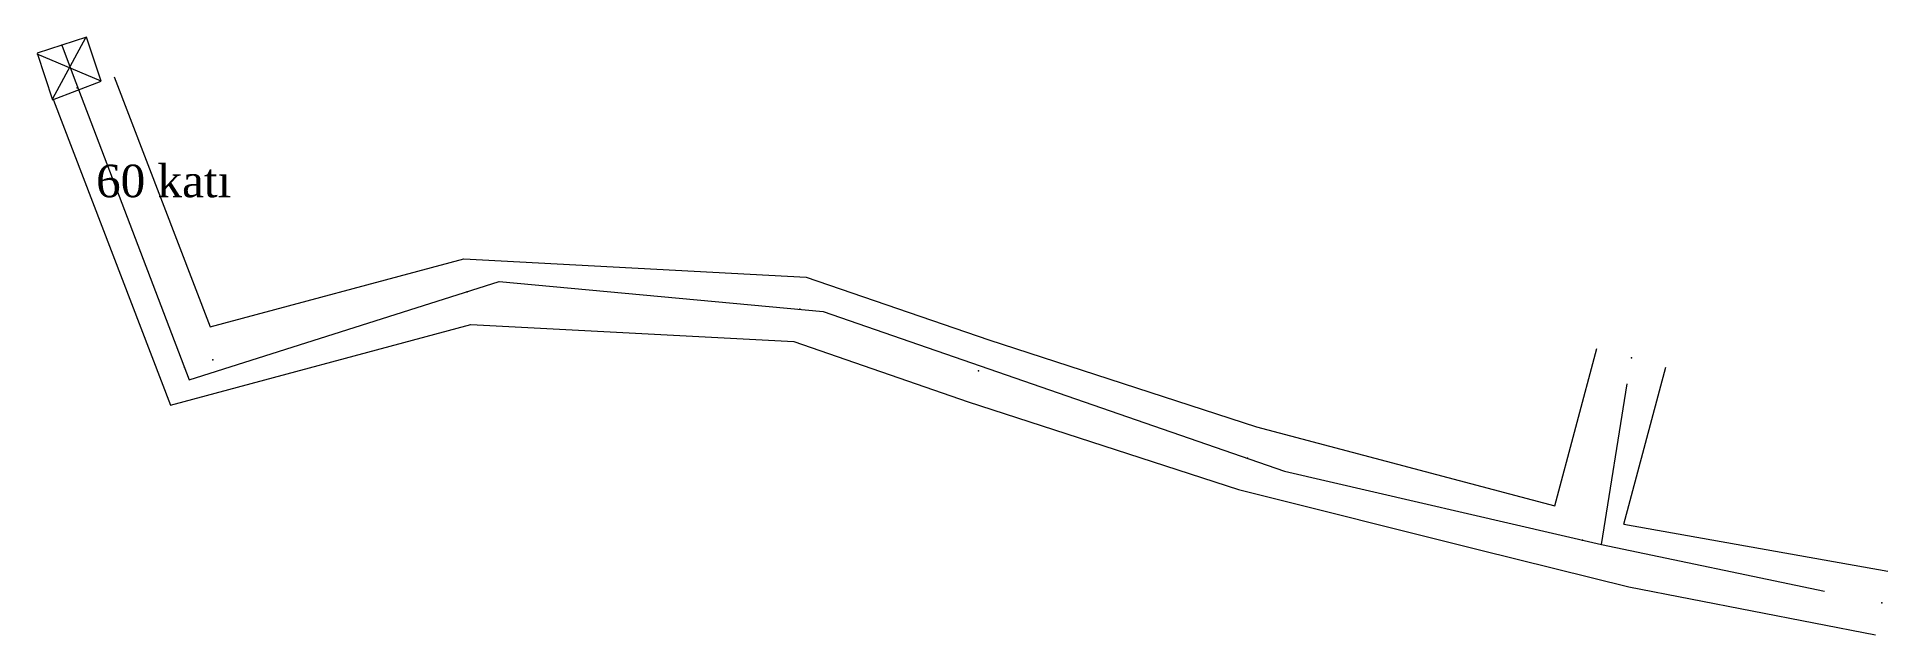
# Model space of a CAD drawing. Header units: millimetres. Extents: x 677426 to 677482.9, y 4146324.8 to 4146343.2.
import ezdxf

# ---------------------------------------------------------------- set-up
doc = ezdxf.new("R2010")
doc.units = ezdxf.units.MM
for name, color, linetype, lineweight in [('60KAT', 17, 'Continuous', 0), ('GEOFENCE', 3, 'Continuous', 0), ('INIT_COORD', 5, 'Continuous', 0)]:
    doc.layers.add(name, color=color, linetype=linetype, lineweight=lineweight)
doc.layers.add('TEXT', color=7, linetype='Continuous')
doc.styles.get("Standard").update_dxf_attribs({"font": 'TIMES.TTF'})

msp = doc.modelspace()

# ---------------------------------------------------------------- linework, layer by layer
at = {"layer": '60KAT', "lineweight": 0}
for p, q in [((677427.541, 4146343.187, 1104.673), (677426.023, 4146342.688, 1104.673)), ((677427.518, 4146343.164, 1104.673), (677426.499, 4146341.284, 1104.673)), ((677427.994, 4146341.827, 1104.673), (677427.541, 4146343.187, 1104.673)), ((677426.023, 4146342.688, 1104.673), (677426.499, 4146341.261, 1104.673)), ((677427.994, 4146341.827, 1104.673), (677426.023, 4146342.665, 1104.673)), ((677426.499, 4146341.261, 1104.673), (677427.994, 4146341.827, 1104.673)), ((677428.396, 4146341.964, 1104.673), (677431.345, 4146334.281, 1104.673)), ((677426.529, 4146341.247, 1104.673), (677430.124, 4146331.883, 1104.673)), ((677431.345, 4146334.281, 1104.673), (677439.143, 4146336.372, 1104.673)), ((677439.143, 4146336.372, 1104.673), (677449.667, 4146335.814, 1104.673)), ((677449.667, 4146335.814, 1104.673), (677455.275, 4146333.883, 1104.673)), ((677430.124, 4146331.883, 1104.673), (677439.354, 4146334.358, 1104.673)), ((677439.354, 4146334.358, 1104.673), (677449.281, 4146333.832, 1104.673)), ((677449.281, 4146333.832, 1104.673), (677454.641, 4146331.986, 1104.673)), ((677455.275, 4146333.883, 1104.673), (677463.509, 4146331.21, 1104.673)), ((677472.674, 4146328.79, 1104.673), (677473.968, 4146333.619, 1104.673)), ((677474.8, 4146328.22, 1104.673), (677476.093, 4146333.05, 1104.673)), ((677454.641, 4146331.986, 1104.673), (677462.957, 4146329.286, 1104.673)), ((677463.509, 4146331.21, 1104.673), (677472.674, 4146328.79, 1104.673)), ((677462.957, 4146329.286, 1104.673), (677470.365, 4146327.437, 1104.673)), ((677474.8, 4146328.22, 1104.673), (677482.917, 4146326.783, 1104.673)), ((677470.365, 4146327.437, 1104.673), (677474.951, 4146326.296, 1104.673)), ((677474.951, 4146326.296, 1104.673), (677482.535, 4146324.82, 1104.673))]:
    msp.add_line(p, q, dxfattribs=at)
for p in [(677427.259, 4146341.624, 1104.673), (677439.249, 4146335.365, 1104.673), (677449.474, 4146334.823, 1104.673), (677431.425, 4146333.267, 1104.673), (677475.031, 4146333.335, 1104.673), (677430.556, 4146333.035, 1104.673), (677454.958, 4146332.934, 1104.673), (677463.233, 4146330.248, 1104.673), (677473.53, 4146327.732, 1104.673), (677482.726, 4146325.802, 1104.673)]:
    msp.add_point(p, dxfattribs=at)
at = {"layer": 'GEOFENCE'}
for p, q in [((677426.782, 4146342.937, 1104.673), (677427.136, 4146342.002, 1104.673)), ((677427.136, 4146342.002, 1104.673), (677430.699, 4146332.658, 1104.673)), ((677430.699, 4146332.658, 1104.673), (677440.233, 4146335.676, 1104.673)), ((677440.233, 4146335.676, 1104.673), (677450.19, 4146334.757, 1104.673)), ((677450.19, 4146334.757, 1104.673), (677464.367, 4146329.856, 1104.673)), ((677474.109, 4146327.598, 1104.673), (677474.902, 4146332.535, 1104.673)), ((677464.367, 4146329.856, 1104.673), (677474.109, 4146327.598, 1104.673)), ((677474.109, 4146327.598, 1104.673), (677480.962, 4146326.17, 1104.673))]:
    msp.add_line(p, q, dxfattribs=at)
at = {"layer": 'INIT_COORD'}
msp.add_point((677426.782, 4146342.937, 1104.673), dxfattribs=at)

# ---------------------------------------------------------------- texts
at = {"layer": 'TEXT', "lineweight": 0}
msp.add_text('60 katı', height=1, dxfattribs=at).set_placement((677427.839, 4146338.266, 1104.673))

doc.saveas('drawing.dxf')
